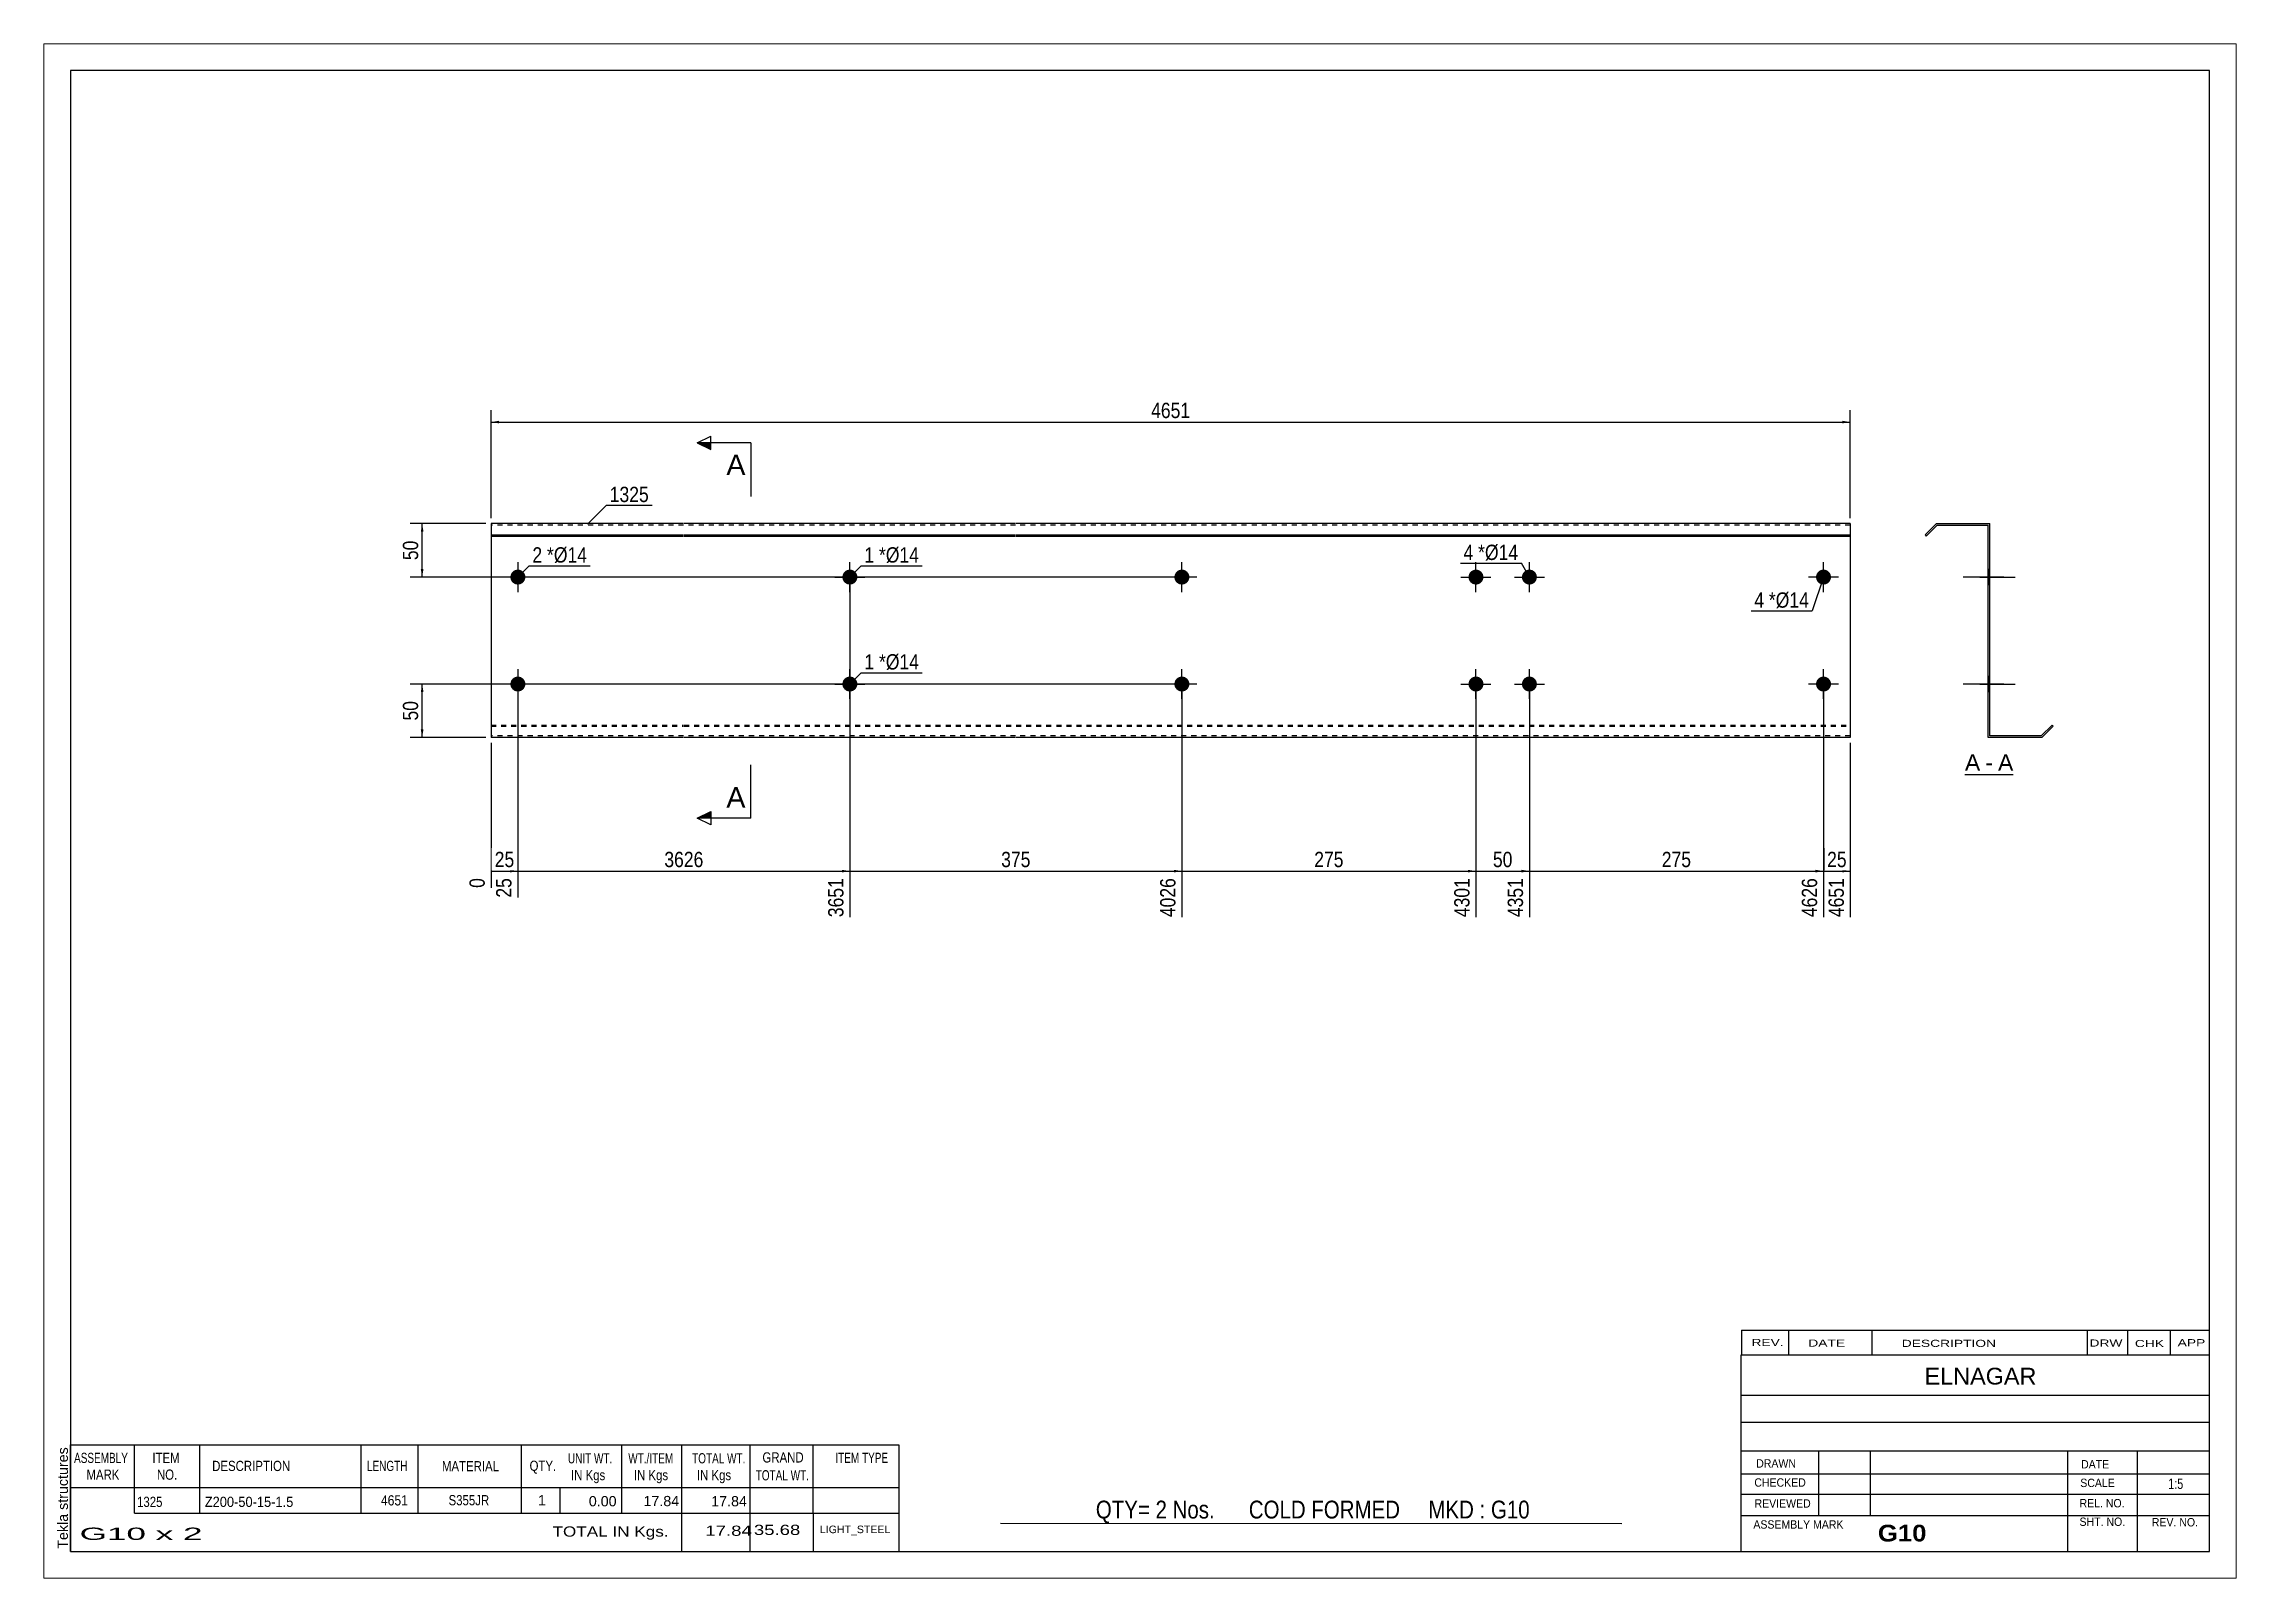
# Paper-space layout 'Layout1' of a CAD drawing. Header units: millimetres. Extents: x 0 to 410, y 0 to 287.
# The model-space entities are those that its viewports show. They can reach past a viewport. Long polylines and large blocks are cut down to what shows.
import ezdxf

# ---------------------------------------------------------------- set-up
doc = ezdxf.new("R2010")
doc.units = ezdxf.units.MM
doc.linetypes.add('DXK_LINE_DOT1', pattern=[1.8814, 0.9407, -0.9407])
doc.layers.add('Viewport layer', color=7, linetype='Continuous', plot=False)
doc.styles.add('Arial', font='ARIAL.TTF', dxfattribs={"height": 0.2})
doc.styles.add('Arial Bold', font='ARIALBD.TTF', dxfattribs={"height": 0.2})
doc.styles.add('Arial Narrow', font='ARIALN.TTF', dxfattribs={"height": 0.2})

# ---------------------------------------------------------------- blocks, each defined once
blk = doc.blocks.new('Unknown-629277518-2173')
at = {"color": 5, "linetype": 'Continuous'}
for p, q in [((151.25, 104.75), (-248.75, 104.75)), ((-248.75, 104.75), (-248.75, -172.25)), ((151.25, -172.25), (151.25, 104.75)), ((-248.75, -172.25), (151.25, -172.25))]:
    blk.add_line(p, q, dxfattribs=at)
at = {"color": 174, "linetype": 'Continuous', "style": 'Arial'}
blk.add_text('Tekla structures', height=1.9102, rotation=90, dxfattribs=at).set_placement((-249.25, -171.75))
blk = doc.blocks.new('Unknown-629277518-12 - 1847')
at = {"color": 7, "linetype": 'Continuous'}
blk.add_line((105.53, -26.95), (114.56, -26.95), dxfattribs=at)
at = {"color": 0, "linetype": 'Continuous'}
blk.add_wipeout([(108.38, -26.2), (108.38, -23), (105.53, -23), (105.53, -26.2)], dxfattribs=at)
blk.add_wipeout([(110.76, -26.2), (110.76, -23), (109.34, -23), (109.34, -26.2)], dxfattribs=at)
at = {"color": 96, "linetype": 'Continuous', "style": 'Arial'}
blk.add_text('A', height=3.06, dxfattribs=at).set_placement((105.53, -26.2))
at = {"color": 0, "linetype": 'Continuous'}
blk.add_wipeout([(114.56, -26.2), (114.56, -23), (111.72, -23), (111.72, -26.2)], dxfattribs=at)
at = {"color": 96, "linetype": 'Continuous', "style": 'Arial'}
for s, p in [('A', (111.72, -26.2)), ('-', (109.34, -26.2))]:
    blk.add_text(s, height=3.06, dxfattribs=at).set_placement(p)
blk = doc.blocks.new('Bolt-629277518-1842 - 1835')
at = {"linetype": 'Continuous'}
for points in [[(-42.32, -10, -1), (-39.52, -10, -1)], [(77.68, -10, -1), (80.48, -10, -1)]]:
    blk.add_hatch(color=3, dxfattribs=at).paths.add_polyline_path(points)
at = {"color": 3, "linetype": 'Continuous'}
for p, q in [((-40.92, -12.8), (-40.92, -7.2)), ((79.08, -12.8), (79.08, -7.2)), ((-38.12, -10), (-43.72, -10)), ((81.88, -10), (76.28, -10))]:
    blk.add_line(p, q, dxfattribs=at)
blk = doc.blocks.new('Part-629277518-1838 - 1835')
at = {"color": 2, "linetype": 'Continuous'}
for p, q in [((-170.1, 20), (-170.1, -20)), ((-134.11, 20), (-170.1, 20)), ((-170.1, 17.88), (-134.11, 17.88)), ((-170.1, 17.67), (-134.11, 17.67)), ((-72.02, 20), (-134.01, 20)), ((-134.01, 17.88), (-72.02, 17.88)), ((-134.01, 17.67), (-72.02, 17.67)), ((84.08, 20), (-71.92, 20)), ((-71.92, 17.88), (84.08, 17.88)), ((-71.92, 17.67), (84.08, 17.67)), ((84.08, 20), (84.08, -20)), ((-134.11, -20), (-170.1, -20)), ((-72.02, -20), (-134.01, -20)), ((84.08, -20), (-71.92, -20))]:
    blk.add_line(p, q, dxfattribs=at)
at = {"color": 7, "linetype": 'DXK_LINE_DOT1'}
for p, q in [((-134.11, 19.7), (-170.1, 19.7)), ((-72.02, 19.7), (-134.01, 19.7)), ((84.08, 19.7), (-71.92, 19.7)), ((-170.1, -17.67), (-134.11, -17.67)), ((-170.1, -17.88), (-134.11, -17.88)), ((-134.11, -19.7), (-170.1, -19.7)), ((-134.01, -17.67), (-72.02, -17.67)), ((-134.01, -17.88), (-72.02, -17.88)), ((-72.02, -19.7), (-134.01, -19.7)), ((-71.92, -17.67), (84.08, -17.67)), ((-71.92, -17.88), (84.08, -17.88)), ((84.08, -19.7), (-71.92, -19.7))]:
    blk.add_line(p, q, dxfattribs=at)
blk = doc.blocks.new('Bolt-629277518-1839 - 1835')
at = {"linetype": 'Continuous'}
for points in [[(12.68, 10, -1), (15.48, 10, -1)], [(22.68, 10, -1), (25.48, 10, -1)], [(12.68, -10, -1), (15.48, -10, -1)], [(22.68, -10, -1), (25.48, -10, -1)]]:
    blk.add_hatch(color=3, dxfattribs=at).paths.add_polyline_path(points)
at = {"color": 3, "linetype": 'Continuous'}
for p, q in [((14.08, 7.2), (14.08, 12.8)), ((24.08, 7.2), (24.08, 12.8)), ((11.28, 10), (16.88, 10)), ((21.28, 10), (26.88, 10)), ((14.08, -12.8), (14.08, -7.2)), ((24.08, -12.8), (24.08, -7.2)), ((11.28, -10), (16.88, -10)), ((21.28, -10), (26.88, -10))]:
    blk.add_line(p, q, dxfattribs=at)
blk = doc.blocks.new('Bolt-629277518-1840 - 1835')
at = {"linetype": 'Continuous'}
blk.add_hatch(color=3, dxfattribs=at).paths.add_polyline_path([(-104.41, 10, -1), (-101.61, 10, -1)])
at = {"color": 3, "linetype": 'Continuous'}
for p, q in [((-103.01, 7.2), (-103.01, 12.8)), ((-105.81, 10), (-100.21, 10))]:
    blk.add_line(p, q, dxfattribs=at)
blk = doc.blocks.new('Bolt-629277518-1841 - 1835')
at = {"linetype": 'Continuous'}
for points in [[(-42.32, 10, -1), (-39.52, 10, -1)], [(77.68, 10, -1), (80.48, 10, -1)]]:
    blk.add_hatch(color=3, dxfattribs=at).paths.add_polyline_path(points)
at = {"color": 3, "linetype": 'Continuous'}
for p, q in [((-40.92, 7.2), (-40.92, 12.8)), ((79.08, 7.2), (79.08, 12.8)), ((-38.12, 10), (-43.72, 10)), ((81.88, 10), (76.28, 10))]:
    blk.add_line(p, q, dxfattribs=at)
blk = doc.blocks.new('Bolt-629277518-1843 - 1835')
at = {"linetype": 'Continuous'}
blk.add_hatch(color=3, dxfattribs=at).paths.add_polyline_path([(-104.41, -10, -1), (-101.61, -10, -1)])
at = {"color": 3, "linetype": 'Continuous'}
for p, q in [((-103.01, -12.8), (-103.01, -7.2)), ((-105.81, -10), (-100.21, -10))]:
    blk.add_line(p, q, dxfattribs=at)
blk = doc.blocks.new('Bolt-629277518-1844 - 1835')
at = {"linetype": 'Continuous'}
for points in [[(-163.7, 10, -1), (-166.5, 10, -1)], [(-163.7, -10, -1), (-166.5, -10, -1)]]:
    blk.add_hatch(color=3, dxfattribs=at).paths.add_polyline_path(points)
at = {"color": 3, "linetype": 'Continuous'}
for p, q in [((-165.1, 12.8), (-165.1, 7.2)), ((-162.3, 10), (-167.9, 10)), ((-165.1, -7.2), (-165.1, -12.8)), ((-162.3, -10), (-167.9, -10))]:
    blk.add_line(p, q, dxfattribs=at)
blk = doc.blocks.new('Bolt-629277518-1849 - 1847')
at = {"linetype": 'Continuous'}
for points in [[(109.9, 11.4), (109.9, 8.6), (110.2, 8.6), (110.2, 11.4)], [(109.9, 11.4), (109.9, 8.6), (110.2, 8.6), (110.2, 11.4)], [(109.9, -8.6), (109.9, -11.4), (110.2, -11.4), (110.2, -8.6)], [(109.9, -8.6), (109.9, -11.4), (110.2, -11.4), (110.2, -8.6)]]:
    blk.add_hatch(color=3, dxfattribs=at).paths.add_polyline_path(points)
at = {"color": 3, "linetype": 'Continuous'}
for p, q in [((112.8, 10), (106.2, 10)), ((112.8, 10), (106.2, 10)), ((110.2, 11.4), (109.9, 11.4)), ((110.2, 11.4), (109.9, 11.4)), ((110.2, 8.6), (109.9, 8.6)), ((110.2, 8.6), (109.9, 8.6)), ((112.8, -10), (106.2, -10)), ((112.8, -10), (106.2, -10)), ((110.2, -8.6), (109.9, -8.6)), ((110.2, -8.6), (109.9, -8.6)), ((110.2, -11.4), (109.9, -11.4)), ((110.2, -11.4), (109.9, -11.4))]:
    blk.add_line(p, q, dxfattribs=at)
blk = doc.blocks.new('Part-629277518-1848 - 1847')
at = {"color": 2, "linetype": 'Continuous'}
for p, q in [((100.2, 20), (98.08, 17.88)), ((98.08, 17.88), (98.29, 17.67)), ((98.29, 17.67), (100.32, 19.7)), ((100.2, 20), (110.2, 20)), ((100.32, 19.7), (109.9, 19.7)), ((109.9, -20), (109.9, 19.7)), ((110.2, -19.7), (110.2, 20)), ((119.9, -20), (109.9, -20)), ((119.77, -19.7), (110.2, -19.7)), ((119.77, -19.7), (121.81, -17.67)), ((119.9, -20), (122.02, -17.88)), ((122.02, -17.88), (121.81, -17.67))]:
    blk.add_line(p, q, dxfattribs=at)
blk = doc.blocks.new('Bolt-629277518-1850 - 1847')
at = {"linetype": 'Continuous'}
blk.add_hatch(color=3, dxfattribs=at).paths.add_polyline_path([(109.9, 11.4), (109.9, 8.6), (110.2, 8.6), (110.2, 11.4)])
at = {"color": 3, "linetype": 'Continuous'}
for p, q in [((112.1, 10), (105.5, 10)), ((110.2, 11.4), (109.9, 11.4)), ((110.2, 8.6), (109.9, 8.6))]:
    blk.add_line(p, q, dxfattribs=at)
blk = doc.blocks.new('Bolt-629277518-1851 - 1847')
at = {"linetype": 'Continuous'}
blk.add_hatch(color=3, dxfattribs=at).paths.add_polyline_path([(109.9, 11.4), (109.9, 8.6), (110.2, 8.6), (110.2, 11.4)])
blk.add_hatch(color=3, dxfattribs=at).paths.add_polyline_path([(109.9, 11.4), (109.9, 8.6), (110.2, 8.6), (110.2, 11.4)])
at = {"color": 3, "linetype": 'Continuous'}
for p, q in [((108.3, 10), (114.9, 10)), ((108.3, 10), (114.9, 10)), ((109.9, 11.4), (110.2, 11.4)), ((109.9, 11.4), (110.2, 11.4)), ((109.9, 8.6), (110.2, 8.6)), ((109.9, 8.6), (110.2, 8.6))]:
    blk.add_line(p, q, dxfattribs=at)
blk = doc.blocks.new('Bolt-629277518-1852 - 1847')
at = {"linetype": 'Continuous'}
blk.add_hatch(color=3, dxfattribs=at).paths.add_polyline_path([(109.9, -8.6), (109.9, -11.4), (110.2, -11.4), (110.2, -8.6)])
blk.add_hatch(color=3, dxfattribs=at).paths.add_polyline_path([(109.9, -8.6), (109.9, -11.4), (110.2, -11.4), (110.2, -8.6)])
at = {"color": 3, "linetype": 'Continuous'}
for p, q in [((108.3, -10), (114.9, -10)), ((108.3, -10), (114.9, -10)), ((109.9, -8.6), (110.2, -8.6)), ((109.9, -8.6), (110.2, -8.6)), ((109.9, -11.4), (110.2, -11.4)), ((109.9, -11.4), (110.2, -11.4))]:
    blk.add_line(p, q, dxfattribs=at)
blk = doc.blocks.new('Bolt-629277518-1853 - 1847')
at = {"linetype": 'Continuous'}
blk.add_hatch(color=3, dxfattribs=at).paths.add_polyline_path([(109.9, -8.6), (109.9, -11.4), (110.2, -11.4), (110.2, -8.6)])
at = {"color": 3, "linetype": 'Continuous'}
for p, q in [((111.8, -10), (105.2, -10)), ((110.2, -8.6), (109.9, -8.6)), ((110.2, -11.4), (109.9, -11.4))]:
    blk.add_line(p, q, dxfattribs=at)
blk = doc.blocks.new('Bolt-629277518-1854 - 1847')
at = {"linetype": 'Continuous'}
for points in [[(110.2, 8.6), (110.2, 11.4), (109.9, 11.4), (109.9, 8.6)], [(110.2, -11.4), (110.2, -8.6), (109.9, -8.6), (109.9, -11.4)]]:
    blk.add_hatch(color=3, dxfattribs=at).paths.add_polyline_path(points)
at = {"color": 3, "linetype": 'Continuous'}
for p, q in [((111.8, 10), (105.2, 10)), ((110.2, 11.4), (109.9, 11.4)), ((110.2, 8.6), (109.9, 8.6)), ((111.8, -10), (105.2, -10)), ((110.2, -8.6), (109.9, -8.6)), ((110.2, -11.4), (109.9, -11.4))]:
    blk.add_line(p, q, dxfattribs=at)
blk = doc.blocks.new('StraightDimension-629277518-1906 - 1835')
at = {"linetype": 'Continuous'}
for points in [[(-183.25, -11.5), (-183, -10), (-182.75, -11.5)], [(-182.75, -18.5), (-183, -20), (-183.25, -18.5)]]:
    blk.add_hatch(color=7, dxfattribs=at).paths.add_polyline_path(points)
at = {"color": 7, "linetype": 'Continuous'}
for p, q in [((-41.92, -10), (-185.25, -10)), ((-183, -20), (-183, -10)), ((-171.1, -20), (-185.25, -20))]:
    blk.add_line(p, q, dxfattribs=at)
at = {"color": 0}
blk.add_wipeout([(-183.15, -12.57), (-187.35, -12.57), (-187.35, -17.43), (-183.15, -17.43)], dxfattribs=at)
at = {"color": 3, "style": 'Arial Narrow'}
blk.add_text('50', height=2.863, rotation=90.0002, dxfattribs=at).set_placement((-183.75, -16.83))
blk = doc.blocks.new('StraightDimension-629277518-1863 - 1835')
at = {"linetype": 'Continuous'}
blk.add_hatch(color=7, dxfattribs=at).paths.add_polyline_path([(82.58, -44.75), (84.08, -45), (82.58, -45.25)])
at = {"color": 7, "linetype": 'Continuous'}
for p, q in [((79.08, -11), (79.08, -53.61)), ((84.08, -21), (84.08, -53.61)), ((79.08, -45), (84.08, -45))]:
    blk.add_line(p, q, dxfattribs=at)
at = {"color": 0}
blk.add_wipeout([(84, -44.85), (84, -40.65), (79.15, -40.65), (79.15, -44.85)], dxfattribs=at)
at = {"color": 0, "linetype": 'Continuous'}
blk.add_wipeout([(83.48, -45.7), (79.28, -45.7), (79.28, -54.21), (83.48, -54.21)], dxfattribs=at)
at = {"color": 3, "style": 'Arial Narrow'}
blk.add_text('25', height=2.863, dxfattribs=at).set_placement((79.75, -44.25))
at = {"color": 3, "linetype": 'Continuous', "style": 'Arial Narrow'}
blk.add_text('4651', height=2.863, rotation=90.0002, dxfattribs=at).set_placement((82.88, -53.61))
blk = doc.blocks.new('StraightDimension-629277518-1864 - 1835')
at = {"linetype": 'Continuous'}
blk.add_hatch(color=7, dxfattribs=at).paths.add_polyline_path([(77.58, -44.75), (79.08, -45), (77.58, -45.25)])
at = {"color": 7, "linetype": 'Continuous'}
for p, q in [((24.08, -11), (24.08, -53.61)), ((79.08, -11), (79.08, -53.61)), ((24.08, -45), (79.08, -45))]:
    blk.add_line(p, q, dxfattribs=at)
at = {"color": 0}
blk.add_wipeout([(54.92, -44.85), (54.92, -40.65), (48.23, -40.65), (48.23, -44.85)], dxfattribs=at)
at = {"color": 0, "linetype": 'Continuous'}
blk.add_wipeout([(78.48, -45.7), (74.28, -45.7), (74.28, -54.21), (78.48, -54.21)], dxfattribs=at)
at = {"color": 3, "style": 'Arial Narrow'}
blk.add_text('275', height=2.863, dxfattribs=at).set_placement((48.83, -44.25))
at = {"color": 3, "linetype": 'Continuous', "style": 'Arial Narrow'}
blk.add_text('4626', height=2.863, rotation=90.0002, dxfattribs=at).set_placement((77.88, -53.61))
blk = doc.blocks.new('StraightDimension-629277518-1865 - 1835')
at = {"linetype": 'Continuous'}
blk.add_hatch(color=7, dxfattribs=at).paths.add_polyline_path([(22.58, -44.75), (24.08, -45), (22.58, -45.25)])
at = {"color": 7, "linetype": 'Continuous'}
for p, q in [((14.08, -11), (14.08, -53.61)), ((24.08, -11), (24.08, -53.61)), ((14.08, -45), (24.08, -45))]:
    blk.add_line(p, q, dxfattribs=at)
at = {"color": 0}
blk.add_wipeout([(21.5, -44.85), (21.5, -40.65), (16.65, -40.65), (16.65, -44.85)], dxfattribs=at)
at = {"color": 0, "linetype": 'Continuous'}
blk.add_wipeout([(23.48, -45.7), (19.28, -45.7), (19.28, -54.21), (23.48, -54.21)], dxfattribs=at)
at = {"color": 3, "style": 'Arial Narrow'}
blk.add_text('50', height=2.863, dxfattribs=at).set_placement((17.25, -44.25))
at = {"color": 3, "linetype": 'Continuous', "style": 'Arial Narrow'}
blk.add_text('4351', height=2.863, rotation=90.0002, dxfattribs=at).set_placement((22.88, -53.61))
blk = doc.blocks.new('StraightDimension-629277518-1866 - 1835')
at = {"linetype": 'Continuous'}
blk.add_hatch(color=7, dxfattribs=at).paths.add_polyline_path([(12.58, -44.75), (14.08, -45), (12.58, -45.25)])
at = {"color": 7, "linetype": 'Continuous'}
for p, q in [((-40.92, -11), (-40.92, -53.61)), ((14.08, -11), (14.08, -53.61)), ((-40.92, -45), (14.08, -45))]:
    blk.add_line(p, q, dxfattribs=at)
at = {"color": 0}
blk.add_wipeout([(-10.08, -44.85), (-10.08, -40.65), (-16.77, -40.65), (-16.77, -44.85)], dxfattribs=at)
at = {"color": 0, "linetype": 'Continuous'}
blk.add_wipeout([(13.48, -45.7), (9.28, -45.7), (9.28, -54.21), (13.48, -54.21)], dxfattribs=at)
at = {"color": 3, "style": 'Arial Narrow'}
blk.add_text('275', height=2.863, dxfattribs=at).set_placement((-16.17, -44.25))
at = {"color": 3, "linetype": 'Continuous', "style": 'Arial Narrow'}
blk.add_text('4301', height=2.863, rotation=90.0002, dxfattribs=at).set_placement((12.88, -53.61))
blk = doc.blocks.new('StraightDimension-629277518-1867 - 1835')
at = {"linetype": 'Continuous'}
blk.add_hatch(color=7, dxfattribs=at).paths.add_polyline_path([(-42.42, -44.75), (-40.92, -45), (-42.42, -45.25)])
at = {"color": 7, "linetype": 'Continuous'}
for p, q in [((-103.01, 9), (-103.01, -53.61)), ((-40.92, -11), (-40.92, -53.61)), ((-103.01, -45), (-40.92, -45))]:
    blk.add_line(p, q, dxfattribs=at)
at = {"color": 0}
blk.add_wipeout([(-68.63, -44.85), (-68.63, -40.65), (-75.31, -40.65), (-75.31, -44.85)], dxfattribs=at)
at = {"color": 0, "linetype": 'Continuous'}
blk.add_wipeout([(-41.52, -45.7), (-45.72, -45.7), (-45.72, -54.21), (-41.52, -54.21)], dxfattribs=at)
at = {"color": 3, "style": 'Arial Narrow'}
blk.add_text('375', height=2.863, dxfattribs=at).set_placement((-74.71, -44.25))
at = {"color": 3, "linetype": 'Continuous', "style": 'Arial Narrow'}
blk.add_text('4026', height=2.863, rotation=90.0002, dxfattribs=at).set_placement((-42.12, -53.61))
blk = doc.blocks.new('StraightDimension-629277518-1868 - 1835')
at = {"linetype": 'Continuous'}
blk.add_hatch(color=7, dxfattribs=at).paths.add_polyline_path([(-104.51, -44.75), (-103.01, -45), (-104.51, -45.25)])
at = {"color": 7, "linetype": 'Continuous'}
for p, q in [((-103.01, 9), (-103.01, -53.61)), ((-165.1, -11), (-165.1, -49.96)), ((-165.1, -45), (-103.01, -45))]:
    blk.add_line(p, q, dxfattribs=at)
at = {"color": 0}
blk.add_wipeout([(-129.8, -44.85), (-129.8, -40.65), (-138.31, -40.65), (-138.31, -44.85)], dxfattribs=at)
at = {"color": 0, "linetype": 'Continuous'}
blk.add_wipeout([(-103.61, -45.7), (-107.81, -45.7), (-107.81, -54.21), (-103.61, -54.21)], dxfattribs=at)
at = {"color": 3, "style": 'Arial Narrow'}
blk.add_text('3626', height=2.863, dxfattribs=at).set_placement((-137.71, -44.25))
at = {"color": 3, "linetype": 'Continuous', "style": 'Arial Narrow'}
blk.add_text('3651', height=2.863, rotation=90.0002, dxfattribs=at).set_placement((-104.21, -53.61))
blk = doc.blocks.new('StraightDimension-629277518-1869 - 1835')
at = {"linetype": 'Continuous'}
blk.add_hatch(color=7, dxfattribs=at).paths.add_polyline_path([(-166.6, -44.75), (-165.1, -45), (-166.6, -45.25)])
at = {"color": 7, "linetype": 'Continuous'}
for p, q in [((-165.1, -11), (-165.1, -49.96)), ((-170.1, -21), (-170.1, -48.13)), ((-170.1, -45), (-165.1, -45))]:
    blk.add_line(p, q, dxfattribs=at)
at = {"color": 0}
blk.add_wipeout([(-165.17, -44.85), (-165.17, -40.65), (-170.03, -40.65), (-170.03, -44.85)], dxfattribs=at)
at = {"color": 0, "linetype": 'Continuous'}
blk.add_wipeout([(-165.7, -45.7), (-169.9, -45.7), (-169.9, -50.56), (-165.7, -50.56)], dxfattribs=at)
blk.add_wipeout([(-170.7, -45.7), (-174.9, -45.7), (-174.9, -48.73), (-170.7, -48.73)], dxfattribs=at)
at = {"color": 3, "style": 'Arial Narrow'}
blk.add_text('25', height=2.863, dxfattribs=at).set_placement((-169.43, -44.25))
at = {"color": 3, "linetype": 'Continuous', "style": 'Arial Narrow'}
for s, height, p in [('0', 2.86, (-171.3, -48.13)), ('25', 2.863, (-166.3, -49.96))]:
    blk.add_text(s, height=height, rotation=90.0002, dxfattribs=at).set_placement(p)
blk = doc.blocks.new('StraightDimension-629277518-1898 - 1835')
at = {"linetype": 'Continuous'}
for points in [[(-183.25, 18.5), (-183, 20), (-182.75, 18.5)], [(-182.75, 11.5), (-183, 10), (-183.25, 11.5)]]:
    blk.add_hatch(color=7, dxfattribs=at).paths.add_polyline_path(points)
at = {"color": 7, "linetype": 'Continuous'}
for p, q in [((-171.1, 20), (-185.25, 20)), ((-183, 10), (-183, 20)), ((-41.92, 10), (-185.25, 10))]:
    blk.add_line(p, q, dxfattribs=at)
at = {"color": 0}
blk.add_wipeout([(-183.15, 17.43), (-187.35, 17.43), (-187.35, 12.57), (-183.15, 12.57)], dxfattribs=at)
at = {"color": 3, "style": 'Arial Narrow'}
blk.add_text('50', height=2.863, rotation=90.0002, dxfattribs=at).set_placement((-183.75, 13.17))
blk = doc.blocks.new('StraightDimension-629277518-1913 - 1835')
at = {"linetype": 'Continuous'}
for points in [[(-168.6, 38.75), (-170.1, 39), (-168.6, 39.25)], [(82.58, 39.25), (84.08, 39), (82.58, 38.75)]]:
    blk.add_hatch(color=7, dxfattribs=at).paths.add_polyline_path(points)
at = {"color": 7, "linetype": 'Continuous'}
for p, q in [((-170.1, 21), (-170.1, 41.25)), ((84.08, 21), (84.08, 41.25)), ((-170.1, 39), (84.08, 39))]:
    blk.add_line(p, q, dxfattribs=at)
at = {"color": 0}
blk.add_wipeout([(-38.76, 39.15), (-38.76, 43.35), (-47.27, 43.35), (-47.27, 39.15)], dxfattribs=at)
at = {"color": 3, "style": 'Arial Narrow'}
blk.add_text('4651', height=2.863, dxfattribs=at).set_placement((-46.67, 39.75))
blk = doc.blocks.new('CBS_CALLOFF-629277518-2197')
at = {"color": 7, "linetype": 'Continuous'}
blk.add_line((-74.87, -166.98), (41.36, -167), dxfattribs=at)
at = {"color": 3, "linetype": 'Continuous', "style": 'Arial Narrow'}
blk.add_text('QTY= 2 Nos.      COLD FORMED     MKD : G10', height=3.3405, dxfattribs=at).set_placement((-57.01, -166.09))
blk = doc.blocks.new('CBS_BOM-629277518-2196')
at = {"color": 7, "linetype": 'Continuous'}
for p, q in [((-248.78, -160.28), (-248.78, -152.28)), ((-248.78, -152.28), (-93.86, -152.28)), ((-236.78, -160.28), (-236.78, -152.28)), ((-224.59, -160.28), (-224.59, -152.28)), ((-194.43, -160.28), (-194.43, -152.28)), ((-183.75, -160.28), (-183.75, -152.28)), ((-164.43, -160.28), (-164.43, -152.28)), ((-145.63, -160.28), (-145.63, -152.28)), ((-134.42, -160.28), (-134.42, -152.28)), ((-121.63, -160.28), (-121.63, -152.28)), ((-109.88, -160.28), (-109.88, -152.28)), ((-93.86, -152.29), (-93.86, -160.27)), ((-248.78, -160.28), (-93.86, -160.28)), ((-248.78, -165.08), (-248.78, -160.28)), ((-236.78, -165.08), (-236.78, -160.28)), ((-224.59, -165.08), (-224.59, -160.28)), ((-194.43, -165.08), (-194.43, -160.28)), ((-183.75, -165.08), (-183.75, -160.28)), ((-164.43, -165.08), (-164.43, -160.28)), ((-157.17, -165.08), (-157.17, -160.28)), ((-145.63, -165.08), (-145.63, -160.28)), ((-134.42, -165.08), (-134.42, -160.28)), ((-121.63, -165.08), (-121.63, -160.28)), ((-109.86, -165.08), (-109.86, -160.28)), ((-93.86, -160.28), (-93.86, -165.08)), ((-248.78, -172.28), (-248.78, -165.1)), ((-236.78, -165.08), (-93.86, -165.08)), ((-134.42, -172.28), (-134.42, -165.1)), ((-121.63, -172.28), (-121.63, -165.1)), ((-109.82, -172.28), (-109.82, -165.1)), ((-93.86, -165.08), (-93.86, -172.28)), ((-248.78, -172.28), (-93.86, -172.28))]:
    blk.add_line(p, q, dxfattribs=at)
at = {"color": 3, "linetype": 'Continuous', "style": 'Arial'}
for s, height, width, p in [('ASSEMBLY', 1.91, 0.7, (-248.1, -155.71)), ('ITEM', 1.91, 0.8, (-233.45, -155.71)), ('DESCRIPTION', 1.9102, 0.8, (-222.27, -157.21)), ('LENGTH', 1.91, 0.7, (-193.32, -157.21)), ('MATERIAL', 1.91, 0.8, (-179.3, -157.26)), ('QTY.', 1.91, 0.8, (-162.91, -157.18)), ('UNIT WT.', 1.91, 0.7, (-155.74, -155.78)), ('WT./ITEM', 1.91, 0.7, (-144.45, -155.78)), ('TOTAL WT.', 1.91, 0.7, (-132.51, -155.78)), ('GRAND', 1.91, 0.8, (-119.36, -155.62)), ('ITEM TYPE', 1.91, 0.7, (-105.72, -155.7)), ('MARK', 1.91, 0.8, (-245.78, -158.84)), ('NO.', 1.91, 0.8, (-232.6, -158.84)), ('IN Kgs', 1.91, 0.8, (-155.16, -158.92)), ('IN Kgs', 1.91, 0.8, (-143.41, -158.92)), ('IN Kgs', 1.91, 0.8, (-131.62, -158.92)), ('TOTAL WT.', 1.91, 0.7, (-120.62, -158.96))]:
    blk.add_text(s, height=height, dxfattribs=dict(at, width=width)).set_placement(p)
at = {"color": 7, "linetype": 'Continuous', "style": 'Arial'}
for s, height, width, p in [('1325', 1.91, 0.8, (-236.32, -163.93)), ('Z200-50-15-1.5', 1.9102, 0.9, (-223.65, -163.93)), ('4651', 1.91, 0.85, (-190.71, -163.65)), ('S355JR', 1.91, 0.8, (-178.06, -163.62))]:
    blk.add_text(s, height=height, dxfattribs=dict(at, width=width)).set_placement(p)
for s, p in [('1', (-161.34, -163.62)), ('0.00', (-151.83, -163.81)), ('17.84', (-141.61, -163.78)), ('17.84', (-128.94, -163.81))]:
    blk.add_text(s, height=1.91, dxfattribs=at).set_placement(p)
at = {"color": 6, "linetype": 'Continuous', "style": 'Arial'}
for s, height, width, p in [('G10 x 2', 2.292, 2.05, (-247.06, -170.09)), ('TOTAL IN Kgs.', 1.9102, 1.2, (-158.62, -169.48)), ('17.84', 1.91, 1.3, (-130.03, -169.33)), ('35.68', 1.91, 1.3, (-120.96, -169.17))]:
    blk.add_text(s, height=height, dxfattribs=dict(at, width=width)).set_placement(p)
blk.add_text('LIGHT_STEEL', height=1.4135, dxfattribs=at).set_placement((-108.61, -168.83))
blk = doc.blocks.new('CBS_NAME_BLOG-629277518-2198')
at = {"color": 7, "linetype": 'Continuous'}
for p, q in [((63.66, -135.5), (151.18, -135.5)), ((63.66, -172.21), (63.66, -135.5)), ((63.66, -143.04), (151.18, -143.04)), ((63.73, -148.09), (151.25, -148.09)), ((63.66, -153.46), (151.18, -153.46)), ((78.18, -165.57), (78.18, -153.47)), ((87.87, -165.54), (87.87, -153.47)), ((124.78, -172.21), (124.78, -153.48)), ((137.83, -172.21), (137.83, -153.47)), ((63.67, -157.76), (151.25, -157.74)), ((63.66, -161.51), (151.18, -161.51)), ((63.66, -165.55), (151.18, -165.55)), ((63.66, -172.25), (151.25, -172.25))]:
    blk.add_line(p, q, dxfattribs=at)
at = {"color": 3, "linetype": 'Continuous', "style": 'Arial'}
blk.add_text('ELNAGAR', height=3.133, dxfattribs=at).set_placement((97.98, -141.03))
at = {"color": 3, "linetype": 'Continuous'}
for s, height, style, width, p in [('DRAWN', 1.566, 'Arial', 0.9, (66.49, -156.57)), ('DATE', 1.566, 'Arial', 0.9, (127.25, -156.73)), ('CHECKED', 1.566, 'Arial', 0.9, (66.14, -160.14)), ('SCALE', 1.566, 'Arial', 0.9, (127.1, -160.21)), ('1:5', 1.957, 'Arial Narrow', 0.9, (143.55, -160.57)), ('REVIEWED', 1.566, 'Arial', 0.9, (66.18, -164.06)), ('REL. NO.', 1.566, 'Arial', 0.9, (126.96, -164.01)), ('ASSEMBLY MARK', 1.5663, 'Arial', 0.9, (65.96, -167.99)), ('G10', 3.131, 'Arial Bold', 1.1, (89.24, -170.39)), ('SHT. NO.', 1.566, 'Arial', 0.9, (126.96, -167.48)), ('REV. NO.', 1.566, 'Arial', 0.9, (140.48, -167.57))]:
    blk.add_text(s, height=height, dxfattribs=dict(at, style=style, width=width)).set_placement(p)
blk = doc.blocks.new('CBS_REVISION-629277518-2199')
at = {"color": 7, "linetype": 'Continuous'}
for p, q in [((63.74, -130.87), (151.24, -130.87)), ((63.74, -130.87), (63.74, -135.5)), ((72.54, -130.87), (72.54, -135.5)), ((88.13, -130.87), (88.13, -135.44)), ((128.39, -130.87), (128.39, -135.5)), ((135.93, -130.87), (135.93, -135.5)), ((143.88, -130.87), (143.88, -135.5)), ((63.74, -135.5), (151.24, -135.5))]:
    blk.add_line(p, q, dxfattribs=at)
at = {"color": 7, "style": 'Arial Narrow', "width": 1.7}
for s, height, p in [('REV.', 1.326, (65.6, -133.82)), ('DATE', 1.326, (76.23, -133.94)), ('DESCRIPTION', 1.3257, (93.71, -133.99)), ('DRW', 1.326, (128.82, -133.93)), ('CHK', 1.326, (137.31, -134.02)), ('APP', 1.326, (145.31, -133.87))]:
    blk.add_text(s, height=height, dxfattribs=at).set_placement(p)
blk = doc.blocks.new('SectionMark-629277518-1861 - 1835')
at = {"linetype": 'Continuous'}
for points in [[(-129.04, 35.1), (-129.04, 33.85), (-131.54, 35.1)], [(-129.04, -33.85), (-129.04, -35.1), (-131.54, -35.1)]]:
    blk.add_hatch(color=30, dxfattribs=at).paths.add_polyline_path(points)
at = {"color": 30, "linetype": 'Continuous'}
for p, q in [((-131.54, 35.1), (-129.04, 36.35)), ((-131.54, 35.1), (-129.04, 33.85)), ((-129.04, 33.85), (-129.04, 36.35)), ((-131.54, -35.1), (-129.04, -33.85)), ((-129.04, -36.35), (-131.54, -35.1)), ((-129.04, -33.85), (-129.04, -36.35))]:
    blk.add_line(p, q, dxfattribs=at)
at = {"color": 0, "linetype": 'Continuous'}
for points in [[(-122.54, 29.1), (-122.54, 33.1), (-126.1, 33.1), (-126.1, 29.1)], [(-122.54, -33.1), (-122.54, -29.1), (-126.1, -29.1), (-126.1, -33.1)]]:
    blk.add_wipeout(points, dxfattribs=at)
at = {"color": 30, "linetype": 'Continuous'}
for p, q in [((-121.54, 35.1), (-131.54, 35.1)), ((-121.54, 35.1), (-121.54, 25.1)), ((-121.54, -35.1), (-121.54, -25.1)), ((-121.54, -35.1), (-131.54, -35.1))]:
    blk.add_line(p, q, dxfattribs=at)
at = {"color": 96, "linetype": 'Continuous', "style": 'Arial'}
for p in [(-126.1, 29.1), (-126.1, -33.1)]:
    blk.add_text('A', height=3.82, dxfattribs=at).set_placement(p)
blk = doc.blocks.new('Mark-629277518-1916 - 1835')
at = {"color": 0}
blk.add_wipeout([(-140.61, 24.04), (-140.61, 27.04), (-147.92, 27.04), (-147.92, 24.04)], dxfattribs=at)
blk.add_wipeout([(-140.61, 24.04), (-140.61, 27.04), (-147.92, 27.04), (-147.92, 24.04)], dxfattribs=at)
at = {"color": 7, "linetype": 'Continuous'}
for p, q in [((-152.05, 19.9), (-148.52, 23.44)), ((-148.52, 23.44), (-140.01, 23.44))]:
    blk.add_line(p, q, dxfattribs=at)
at = {"color": 3, "style": 'Arial Narrow'}
blk.add_text('1325', height=2.863, dxfattribs=at).set_placement((-147.92, 24.04))
blk = doc.blocks.new('MarkSet-629277518-1924 - 1835')
at = {"color": 0}
blk.add_wipeout([(67.96, 4.28), (67.96, 7.28), (66.14, 7.28), (66.14, 4.28)], dxfattribs=at)
blk.add_wipeout([(67.96, 4.28), (67.96, 7.28), (66.14, 7.28), (66.14, 4.28)], dxfattribs=at)
blk.add_wipeout([(70.14, 4.28), (70.14, 7.28), (68.86, 7.28), (68.86, 4.28)], dxfattribs=at)
blk.add_wipeout([(70.14, 4.28), (70.14, 7.28), (68.86, 7.28), (68.86, 4.28)], dxfattribs=at)
at = {"color": 3, "style": 'Arial Narrow'}
blk.add_text('4', height=2.86, dxfattribs=at).set_placement((66.14, 4.28))
at = {"color": 0}
blk.add_wipeout([(76.35, 4.28), (76.35, 7.28), (70.14, 7.28), (70.14, 4.28)], dxfattribs=at)
blk.add_wipeout([(76.35, 4.28), (76.35, 7.28), (70.14, 7.28), (70.14, 4.28)], dxfattribs=at)
at = {"color": 7, "linetype": 'Continuous'}
for p in [(79.08, 10), (65.54, 3.68)]:
    blk.add_line(p, (76.95, 3.68), dxfattribs=at)
at = {"color": 3, "style": 'Arial Narrow'}
for s, height, p in [('*', 2.86, (68.86, 4.28)), ('Ø14', 2.863, (70.14, 4.28))]:
    blk.add_text(s, height=height, dxfattribs=at).set_placement(p)
blk = doc.blocks.new('Mark-629277518-1927 - 1835')
at = {"color": 0}
blk.add_wipeout([(13.58, 13.2), (13.58, 16.2), (11.76, 16.2), (11.76, 13.2)], dxfattribs=at)
blk.add_wipeout([(13.58, 13.2), (13.58, 16.2), (11.76, 16.2), (11.76, 13.2)], dxfattribs=at)
blk.add_wipeout([(15.76, 13.2), (15.76, 16.2), (14.48, 16.2), (14.48, 13.2)], dxfattribs=at)
blk.add_wipeout([(15.76, 13.2), (15.76, 16.2), (14.48, 16.2), (14.48, 13.2)], dxfattribs=at)
at = {"color": 3, "style": 'Arial Narrow'}
blk.add_text('4', height=2.86, dxfattribs=at).set_placement((11.76, 13.2))
at = {"color": 0}
blk.add_wipeout([(21.98, 13.2), (21.98, 16.2), (15.76, 16.2), (15.76, 13.2)], dxfattribs=at)
blk.add_wipeout([(21.98, 13.2), (21.98, 16.2), (15.76, 16.2), (15.76, 13.2)], dxfattribs=at)
at = {"color": 7, "linetype": 'Continuous'}
for p in [(11.16, 12.6), (24.08, 10)]:
    blk.add_line(p, (22.58, 12.6), dxfattribs=at)
at = {"color": 3, "style": 'Arial Narrow'}
for s, height, p in [('*', 2.86, (14.48, 13.2)), ('Ø14', 2.863, (15.76, 13.2))]:
    blk.add_text(s, height=height, dxfattribs=at).set_placement(p)
blk = doc.blocks.new('Mark-629277518-1928 - 1835')
at = {"color": 0}
blk.add_wipeout([(-98.46, 12.72), (-98.46, 15.72), (-100.29, 15.72), (-100.29, 12.72)], dxfattribs=at)
blk.add_wipeout([(-98.46, 12.72), (-98.46, 15.72), (-100.29, 15.72), (-100.29, 12.72)], dxfattribs=at)
at = {"color": 7, "linetype": 'Continuous'}
blk.add_line((-103.01, 10), (-100.89, 12.12), dxfattribs=at)
at = {"color": 0}
blk.add_wipeout([(-96.29, 12.72), (-96.29, 15.72), (-97.56, 15.72), (-97.56, 12.72)], dxfattribs=at)
blk.add_wipeout([(-96.29, 12.72), (-96.29, 15.72), (-97.56, 15.72), (-97.56, 12.72)], dxfattribs=at)
at = {"color": 3, "style": 'Arial Narrow'}
blk.add_text('1', height=2.86, dxfattribs=at).set_placement((-100.29, 12.72))
at = {"color": 0}
blk.add_wipeout([(-90.07, 12.72), (-90.07, 15.72), (-96.29, 15.72), (-96.29, 12.72)], dxfattribs=at)
blk.add_wipeout([(-90.07, 12.72), (-90.07, 15.72), (-96.29, 15.72), (-96.29, 12.72)], dxfattribs=at)
at = {"color": 7, "linetype": 'Continuous'}
blk.add_line((-100.89, 12.12), (-89.47, 12.12), dxfattribs=at)
at = {"color": 3, "style": 'Arial Narrow'}
for s, height, p in [('*', 2.86, (-97.56, 12.72)), ('Ø14', 2.863, (-96.29, 12.72))]:
    blk.add_text(s, height=height, dxfattribs=at).set_placement(p)
blk = doc.blocks.new('Mark-629277518-1929 - 1835')
at = {"color": 0}
blk.add_wipeout([(-98.46, -7.28), (-98.46, -4.28), (-100.29, -4.28), (-100.29, -7.28)], dxfattribs=at)
blk.add_wipeout([(-98.46, -7.28), (-98.46, -4.28), (-100.29, -4.28), (-100.29, -7.28)], dxfattribs=at)
at = {"color": 7, "linetype": 'Continuous'}
blk.add_line((-103.01, -10), (-100.89, -7.88), dxfattribs=at)
at = {"color": 0}
blk.add_wipeout([(-96.29, -7.28), (-96.29, -4.28), (-97.56, -4.28), (-97.56, -7.28)], dxfattribs=at)
blk.add_wipeout([(-96.29, -7.28), (-96.29, -4.28), (-97.56, -4.28), (-97.56, -7.28)], dxfattribs=at)
at = {"color": 3, "style": 'Arial Narrow'}
blk.add_text('1', height=2.86, dxfattribs=at).set_placement((-100.29, -7.28))
at = {"color": 0}
blk.add_wipeout([(-90.07, -7.28), (-90.07, -4.28), (-96.29, -4.28), (-96.29, -7.28)], dxfattribs=at)
blk.add_wipeout([(-90.07, -7.28), (-90.07, -4.28), (-96.29, -4.28), (-96.29, -7.28)], dxfattribs=at)
at = {"color": 7, "linetype": 'Continuous'}
blk.add_line((-100.89, -7.88), (-89.47, -7.88), dxfattribs=at)
at = {"color": 3, "style": 'Arial Narrow'}
for s, height, p in [('*', 2.86, (-97.56, -7.28)), ('Ø14', 2.863, (-96.29, -7.28))]:
    blk.add_text(s, height=height, dxfattribs=at).set_placement(p)
blk = doc.blocks.new('Mark-629277518-1930 - 1835')
at = {"color": 0}
blk.add_wipeout([(-160.55, 12.72), (-160.55, 15.72), (-162.38, 15.72), (-162.38, 12.72)], dxfattribs=at)
blk.add_wipeout([(-160.55, 12.72), (-160.55, 15.72), (-162.38, 15.72), (-162.38, 12.72)], dxfattribs=at)
at = {"color": 7, "linetype": 'Continuous'}
blk.add_line((-165.1, 10), (-162.98, 12.12), dxfattribs=at)
at = {"color": 0}
blk.add_wipeout([(-158.37, 12.72), (-158.37, 15.72), (-159.65, 15.72), (-159.65, 12.72)], dxfattribs=at)
blk.add_wipeout([(-158.37, 12.72), (-158.37, 15.72), (-159.65, 15.72), (-159.65, 12.72)], dxfattribs=at)
at = {"color": 3, "style": 'Arial Narrow'}
blk.add_text('2', height=2.86, dxfattribs=at).set_placement((-162.38, 12.72))
at = {"color": 0}
blk.add_wipeout([(-152.16, 12.72), (-152.16, 15.72), (-158.37, 15.72), (-158.37, 12.72)], dxfattribs=at)
blk.add_wipeout([(-152.16, 12.72), (-152.16, 15.72), (-158.37, 15.72), (-158.37, 12.72)], dxfattribs=at)
at = {"color": 7, "linetype": 'Continuous'}
blk.add_line((-162.98, 12.12), (-151.56, 12.12), dxfattribs=at)
at = {"color": 3, "style": 'Arial Narrow'}
for s, height, p in [('*', 2.86, (-159.65, 12.72)), ('Ø14', 2.863, (-158.37, 12.72))]:
    blk.add_text(s, height=height, dxfattribs=at).set_placement(p)

msp = doc.modelspace()

# ---------------------------------------------------------------- block references
for name in ['Unknown-629277518-2173', 'Part-629277518-1838 - 1835', 'Part-629277518-1848 - 1847', 'Bolt-629277518-1844 - 1835', 'Bolt-629277518-1840 - 1835', 'Bolt-629277518-1841 - 1835', 'Bolt-629277518-1839 - 1835', 'Bolt-629277518-1854 - 1847', 'Bolt-629277518-1850 - 1847', 'Bolt-629277518-1849 - 1847', 'Bolt-629277518-1851 - 1847', 'Bolt-629277518-1843 - 1835', 'Bolt-629277518-1842 - 1835', 'Bolt-629277518-1853 - 1847', 'Bolt-629277518-1852 - 1847', 'CBS_REVISION-629277518-2199', 'CBS_NAME_BLOG-629277518-2198', 'CBS_BOM-629277518-2196', 'CBS_CALLOFF-629277518-2197']:
    msp.add_blockref(name, (0, 0))

# ---------------------------------------------------------------- next in the draw order: block references
for name in ['Mark-629277518-1927 - 1835', 'MarkSet-629277518-1924 - 1835', 'StraightDimension-629277518-1906 - 1835', 'StraightDimension-629277518-1863 - 1835', 'Unknown-629277518-12 - 1847']:
    msp.add_blockref(name, (0, 0))

# ---------------------------------------------------------------- next in the draw order: block references
msp.add_blockref('StraightDimension-629277518-1864 - 1835', (0, 0))

# ---------------------------------------------------------------- next in the draw order: block references
msp.add_blockref('StraightDimension-629277518-1865 - 1835', (0, 0))

# ---------------------------------------------------------------- next in the draw order: block references
msp.add_blockref('StraightDimension-629277518-1866 - 1835', (0, 0))

# ---------------------------------------------------------------- next in the draw order: block references
msp.add_blockref('StraightDimension-629277518-1867 - 1835', (0, 0))

# ---------------------------------------------------------------- next in the draw order: block references
msp.add_blockref('StraightDimension-629277518-1868 - 1835', (0, 0))

# ---------------------------------------------------------------- next in the draw order: block references
for name in ['StraightDimension-629277518-1898 - 1835', 'Mark-629277518-1929 - 1835', 'StraightDimension-629277518-1869 - 1835']:
    msp.add_blockref(name, (0, 0))

# ---------------------------------------------------------------- next in the draw order: block references
for name in ['StraightDimension-629277518-1913 - 1835', 'Mark-629277518-1930 - 1835', 'Mark-629277518-1928 - 1835']:
    msp.add_blockref(name, (0, 0))

# ---------------------------------------------------------------- next in the draw order: block references
for name in ['SectionMark-629277518-1861 - 1835', 'Mark-629277518-1916 - 1835']:
    msp.add_blockref(name, (0, 0))

psp = doc.layouts.get("Layout1")

# ---------------------------------------------------------------- viewports
at = {"layer": 'Viewport layer', "view_target_point": (-48.75, -33.75)}
psp.add_viewport(center=(205, 143.5), size=(410, 287), view_center_point=(0, 0), view_height=287, dxfattribs=at)

doc.saveas('drawing.dxf')
